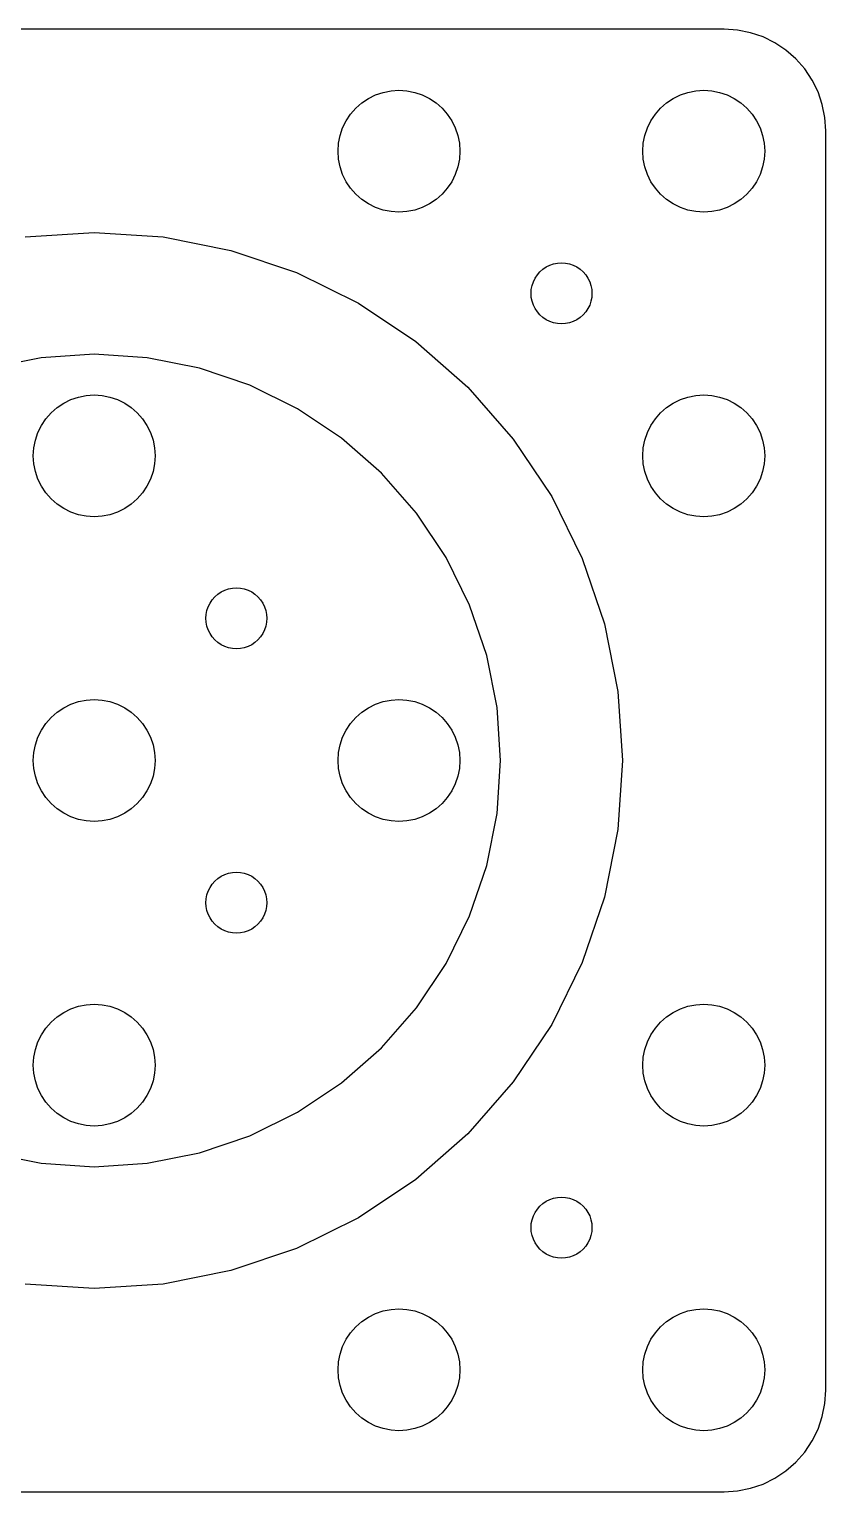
# Model space of a CAD drawing. Header units: metres. Extents: x -36 to 36, y -36 to 36.
# Drawn here: x -3.2 to 36, y -36 to 36 of the extents above; entities that cross this region are included whole.
import ezdxf

# ---------------------------------------------------------------- set-up
doc = ezdxf.new("R2010")
doc.units = ezdxf.units.M

msp = doc.modelspace()

# ---------------------------------------------------------------- linework, layer by layer
for p, q in [((31.005, 36.005), (-31.005, 36.005)), ((31.6576, 35.9622), (31.005, 36.005)), ((32.2991, 35.8346), (31.6576, 35.9622)), ((32.9184, 35.6244), (32.2991, 35.8346)), ((33.505, 35.3351), (32.9184, 35.6244)), ((34.0488, 34.9718), (33.505, 35.3351)), ((34.5405, 34.5405), (34.0488, 34.9718)), ((34.9718, 34.0488), (34.5405, 34.5405)), ((35.3351, 33.505), (34.9718, 34.0488)), ((35.6244, 32.9184), (35.3351, 33.505)), ((13.1737, 32.3801), (13.5, 32.5981)), ((13.5, 32.5981), (13.8519, 32.7716)), ((13.8519, 32.7716), (14.2235, 32.8978)), ((14.2235, 32.8978), (14.6084, 32.9743)), ((14.6084, 32.9743), (15, 33)), ((15, 33), (15.3916, 32.9743)), ((15.3916, 32.9743), (15.7764, 32.8978)), ((15.7764, 32.8978), (16.148, 32.7716)), ((16.148, 32.7716), (16.5, 32.5981)), ((16.5, 32.5981), (16.8263, 32.3801)), ((28.1737, 32.3801), (28.5, 32.5981)), ((28.5, 32.5981), (28.8519, 32.7716)), ((28.8519, 32.7716), (29.2235, 32.8978)), ((29.2235, 32.8978), (29.6084, 32.9743)), ((29.6084, 32.9743), (30, 33)), ((30, 33), (30.3916, 32.9743)), ((30.3916, 32.9743), (30.7764, 32.8978)), ((30.7764, 32.8978), (31.148, 32.7716)), ((31.148, 32.7716), (31.5, 32.5981)), ((31.5, 32.5981), (31.8263, 32.3801)), ((35.8346, 32.2991), (35.6244, 32.9184)), ((12.4019, 31.5), (12.6199, 31.8263)), ((12.6199, 31.8263), (12.8787, 32.1213)), ((12.8787, 32.1213), (13.1737, 32.3801)), ((16.8263, 32.3801), (17.1213, 32.1213)), ((17.1213, 32.1213), (17.3801, 31.8263)), ((17.3801, 31.8263), (17.5981, 31.5)), ((27.4019, 31.5), (27.6199, 31.8263)), ((27.6199, 31.8263), (27.8787, 32.1213)), ((27.8787, 32.1213), (28.1737, 32.3801)), ((31.8263, 32.3801), (32.1213, 32.1213)), ((32.1213, 32.1213), (32.3801, 31.8263)), ((32.3801, 31.8263), (32.5981, 31.5)), ((35.9622, 31.6576), (35.8346, 32.2991)), ((12.1022, 30.7764), (12.2283, 31.148)), ((12.2283, 31.148), (12.4019, 31.5)), ((17.5981, 31.5), (17.7716, 31.148)), ((17.7716, 31.148), (17.8978, 30.7764)), ((27.1022, 30.7764), (27.2283, 31.148)), ((27.2283, 31.148), (27.4019, 31.5)), ((32.5981, 31.5), (32.7716, 31.148)), ((32.7716, 31.148), (32.8978, 30.7764)), ((36.005, 31.005), (35.9622, 31.6576)), ((36.005, -31.005), (36.005, 31.005)), ((12, 30), (12.0257, 30.3916)), ((12.0257, 30.3916), (12.1022, 30.7764)), ((17.8978, 30.7764), (17.9743, 30.3916)), ((17.9743, 30.3916), (18, 30)), ((27, 30), (27.0257, 30.3916)), ((27.0257, 30.3916), (27.1022, 30.7764)), ((32.8978, 30.7764), (32.9743, 30.3916)), ((32.9743, 30.3916), (33, 30)), ((12.0257, 29.6084), (12, 30)), ((12.1022, 29.2235), (12.0257, 29.6084)), ((17.9743, 29.6084), (17.8978, 29.2235)), ((18, 30), (17.9743, 29.6084)), ((27.0257, 29.6084), (27, 30)), ((27.1022, 29.2235), (27.0257, 29.6084)), ((32.9743, 29.6084), (32.8978, 29.2235)), ((33, 30), (32.9743, 29.6084)), ((12.2283, 28.8519), (12.1022, 29.2235)), ((12.4019, 28.5), (12.2283, 28.8519)), ((17.7716, 28.8519), (17.5981, 28.5)), ((17.8978, 29.2235), (17.7716, 28.8519)), ((27.2283, 28.8519), (27.1022, 29.2235)), ((27.4019, 28.5), (27.2283, 28.8519)), ((32.7716, 28.8519), (32.5981, 28.5)), ((32.8978, 29.2235), (32.7716, 28.8519)), ((12.6199, 28.1737), (12.4019, 28.5)), ((12.8787, 27.8787), (12.6199, 28.1737)), ((17.3801, 28.1737), (17.1213, 27.8787)), ((17.5981, 28.5), (17.3801, 28.1737)), ((27.6199, 28.1737), (27.4019, 28.5)), ((27.8787, 27.8787), (27.6199, 28.1737)), ((32.3801, 28.1737), (32.1213, 27.8787)), ((32.5981, 28.5), (32.3801, 28.1737)), ((13.1737, 27.6199), (12.8787, 27.8787)), ((13.5, 27.4019), (13.1737, 27.6199)), ((13.8519, 27.2283), (13.5, 27.4019)), ((16.5, 27.4019), (16.148, 27.2283)), ((16.8263, 27.6199), (16.5, 27.4019)), ((17.1213, 27.8787), (16.8263, 27.6199)), ((28.1737, 27.6199), (27.8787, 27.8787)), ((28.5, 27.4019), (28.1737, 27.6199)), ((28.8519, 27.2283), (28.5, 27.4019)), ((31.5, 27.4019), (31.148, 27.2283)), ((31.8263, 27.6199), (31.5, 27.4019)), ((32.1213, 27.8787), (31.8263, 27.6199)), ((14.2235, 27.1022), (13.8519, 27.2283)), ((14.6084, 27.0257), (14.2235, 27.1022)), ((15, 27), (14.6084, 27.0257)), ((15.3916, 27.0257), (15, 27)), ((15.7764, 27.1022), (15.3916, 27.0257)), ((16.148, 27.2283), (15.7764, 27.1022)), ((29.2235, 27.1022), (28.8519, 27.2283)), ((29.6084, 27.0257), (29.2235, 27.1022)), ((30, 27), (29.6084, 27.0257)), ((30.3916, 27.0257), (30, 27)), ((30.7764, 27.1022), (30.3916, 27.0257)), ((31.148, 27.2283), (30.7764, 27.1022)), ((-3.39368, 25.7776), (0, 26)), ((0, 26), (3.39368, 25.7776)), ((3.39368, 25.7776), (6.72929, 25.1141)), ((6.72929, 25.1141), (9.94977, 24.0209)), ((22.6118, 24.4489), (22.8042, 24.4872)), ((22.8042, 24.4872), (23, 24.5)), ((23, 24.5), (23.1958, 24.4872)), ((23.1958, 24.4872), (23.3882, 24.4489)), ((9.94977, 24.0209), (13, 22.5166)), ((21.701, 23.75), (21.81, 23.9131)), ((21.81, 23.9131), (21.9393, 24.0607)), ((21.9393, 24.0607), (22.0869, 24.19)), ((22.0869, 24.19), (22.25, 24.299)), ((22.25, 24.299), (22.426, 24.3858)), ((22.426, 24.3858), (22.6118, 24.4489)), ((23.3882, 24.4489), (23.574, 24.3858)), ((23.574, 24.3858), (23.75, 24.299)), ((23.75, 24.299), (23.9131, 24.19)), ((23.9131, 24.19), (24.0607, 24.0607)), ((24.0607, 24.0607), (24.19, 23.9131)), ((24.19, 23.9131), (24.299, 23.75)), ((21.5, 23), (21.5128, 23.1958)), ((21.5128, 23.1958), (21.5511, 23.3882)), ((21.5511, 23.3882), (21.6142, 23.574)), ((21.6142, 23.574), (21.701, 23.75)), ((24.299, 23.75), (24.3858, 23.574)), ((24.3858, 23.574), (24.4489, 23.3882)), ((24.4489, 23.3882), (24.4872, 23.1958)), ((24.4872, 23.1958), (24.5, 23)), ((13, 22.5166), (15.8278, 20.6272)), ((21.5128, 22.8042), (21.5, 23)), ((21.5511, 22.6118), (21.5128, 22.8042)), ((21.6142, 22.426), (21.5511, 22.6118)), ((21.701, 22.25), (21.6142, 22.426)), ((24.3858, 22.426), (24.299, 22.25)), ((24.4489, 22.6118), (24.3858, 22.426)), ((24.4872, 22.8042), (24.4489, 22.6118)), ((24.5, 23), (24.4872, 22.8042)), ((21.81, 22.0869), (21.701, 22.25)), ((21.9393, 21.9393), (21.81, 22.0869)), ((22.0869, 21.81), (21.9393, 21.9393)), ((22.25, 21.701), (22.0869, 21.81)), ((22.426, 21.6142), (22.25, 21.701)), ((22.6118, 21.5511), (22.426, 21.6142)), ((23.574, 21.6142), (23.3882, 21.5511)), ((23.75, 21.701), (23.574, 21.6142)), ((23.9131, 21.81), (23.75, 21.701)), ((24.0607, 21.9393), (23.9131, 21.81)), ((24.19, 22.0869), (24.0607, 21.9393)), ((24.299, 22.25), (24.19, 22.0869)), ((22.8042, 21.5128), (22.6118, 21.5511)), ((23, 21.5), (22.8042, 21.5128)), ((23.1958, 21.5128), (23, 21.5)), ((23.3882, 21.5511), (23.1958, 21.5128)), ((15.8278, 20.6272), (18.3848, 18.3848)), ((-2.61052, 19.8289), (-5.17638, 19.3185)), ((0, 20), (-2.61052, 19.8289)), ((2.61052, 19.8289), (0, 20)), ((5.17638, 19.3185), (2.61052, 19.8289)), ((7.65366, 18.4776), (5.17638, 19.3185)), ((10, 17.3205), (7.65366, 18.4776)), ((18.3848, 18.3848), (20.6272, 15.8278)), ((-2.12131, 17.1213), (-1.82628, 17.3801)), ((-1.82628, 17.3801), (-1.5, 17.5981)), ((-1.5, 17.5981), (-1.14804, 17.7716)), ((-1.14804, 17.7716), (-0.77644, 17.8978)), ((-0.77644, 17.8978), (-0.39157, 17.9743)), ((-0.39157, 17.9743), (0, 18)), ((0, 18), (0.39157, 17.9743)), ((0.39157, 17.9743), (0.77644, 17.8978)), ((0.77644, 17.8978), (1.14804, 17.7716)), ((1.14804, 17.7716), (1.5, 17.5981)), ((1.5, 17.5981), (1.82628, 17.3801)), ((1.82628, 17.3801), (2.12131, 17.1213)), ((12.1752, 15.8671), (10, 17.3205)), ((27.8787, 17.1213), (28.1737, 17.3801)), ((28.1737, 17.3801), (28.5, 17.5981)), ((28.5, 17.5981), (28.8519, 17.7716)), ((28.8519, 17.7716), (29.2235, 17.8978)), ((29.2235, 17.8978), (29.6084, 17.9743)), ((29.6084, 17.9743), (30, 18)), ((30, 18), (30.3916, 17.9743)), ((30.3916, 17.9743), (30.7764, 17.8978)), ((30.7764, 17.8978), (31.148, 17.7716)), ((31.148, 17.7716), (31.5, 17.5981)), ((31.5, 17.5981), (31.8263, 17.3801)), ((31.8263, 17.3801), (32.1213, 17.1213)), ((-2.59807, 16.5), (-2.38005, 16.8263)), ((-2.38005, 16.8263), (-2.12131, 17.1213)), ((2.12131, 17.1213), (2.38005, 16.8263)), ((2.38005, 16.8263), (2.59807, 16.5)), ((27.4019, 16.5), (27.6199, 16.8263)), ((27.6199, 16.8263), (27.8787, 17.1213)), ((32.1213, 17.1213), (32.3801, 16.8263)), ((32.3801, 16.8263), (32.5981, 16.5)), ((-2.89777, 15.7764), (-2.77164, 16.148)), ((-2.77164, 16.148), (-2.59807, 16.5)), ((2.59807, 16.5), (2.77164, 16.148)), ((2.77164, 16.148), (2.89777, 15.7764)), ((14.1421, 14.1421), (12.1752, 15.8671)), ((27.1022, 15.7764), (27.2283, 16.148)), ((27.2283, 16.148), (27.4019, 16.5)), ((32.5981, 16.5), (32.7716, 16.148)), ((32.7716, 16.148), (32.8978, 15.7764)), ((-3, 15), (-2.97432, 15.3916)), ((-2.97432, 15.3916), (-2.89777, 15.7764)), ((2.89777, 15.7764), (2.97432, 15.3916)), ((2.97432, 15.3916), (3, 15)), ((20.6272, 15.8278), (22.5166, 13)), ((27, 15), (27.0257, 15.3916)), ((27.0257, 15.3916), (27.1022, 15.7764)), ((32.8978, 15.7764), (32.9743, 15.3916)), ((32.9743, 15.3916), (33, 15)), ((-2.97432, 14.6084), (-3, 15)), ((-2.89777, 14.2235), (-2.97432, 14.6084)), ((2.97432, 14.6084), (2.89777, 14.2235)), ((3, 15), (2.97432, 14.6084)), ((27.0257, 14.6084), (27, 15)), ((27.1022, 14.2235), (27.0257, 14.6084)), ((32.9743, 14.6084), (32.8978, 14.2235)), ((33, 15), (32.9743, 14.6084)), ((-2.77164, 13.8519), (-2.89777, 14.2235)), ((-2.59807, 13.5), (-2.77164, 13.8519)), ((2.77164, 13.8519), (2.59807, 13.5)), ((2.89777, 14.2235), (2.77164, 13.8519)), ((15.8671, 12.1752), (14.1421, 14.1421)), ((27.2283, 13.8519), (27.1022, 14.2235)), ((27.4019, 13.5), (27.2283, 13.8519)), ((32.7716, 13.8519), (32.5981, 13.5)), ((32.8978, 14.2235), (32.7716, 13.8519)), ((-2.38005, 13.1737), (-2.59807, 13.5)), ((-2.12131, 12.8787), (-2.38005, 13.1737)), ((2.38005, 13.1737), (2.12131, 12.8787)), ((2.59807, 13.5), (2.38005, 13.1737)), ((22.5166, 13), (24.0209, 9.94977)), ((27.6199, 13.1737), (27.4019, 13.5)), ((27.8787, 12.8787), (27.6199, 13.1737)), ((32.3801, 13.1737), (32.1213, 12.8787)), ((32.5981, 13.5), (32.3801, 13.1737)), ((-1.82628, 12.6199), (-2.12131, 12.8787)), ((-1.5, 12.4019), (-1.82628, 12.6199)), ((-1.14804, 12.2283), (-1.5, 12.4019)), ((1.5, 12.4019), (1.14804, 12.2283)), ((1.82628, 12.6199), (1.5, 12.4019)), ((2.12131, 12.8787), (1.82628, 12.6199)), ((28.1737, 12.6199), (27.8787, 12.8787)), ((28.5, 12.4019), (28.1737, 12.6199)), ((28.8519, 12.2283), (28.5, 12.4019)), ((31.5, 12.4019), (31.148, 12.2283)), ((31.8263, 12.6199), (31.5, 12.4019)), ((32.1213, 12.8787), (31.8263, 12.6199)), ((-0.77644, 12.1022), (-1.14804, 12.2283)), ((-0.39157, 12.0257), (-0.77644, 12.1022)), ((0, 12), (-0.39157, 12.0257)), ((0.39157, 12.0257), (0, 12)), ((0.77644, 12.1022), (0.39157, 12.0257)), ((1.14804, 12.2283), (0.77644, 12.1022)), ((17.3205, 10), (15.8671, 12.1752)), ((29.2235, 12.1022), (28.8519, 12.2283)), ((29.6084, 12.0257), (29.2235, 12.1022)), ((30, 12), (29.6084, 12.0257)), ((30.3916, 12.0257), (30, 12)), ((30.7764, 12.1022), (30.3916, 12.0257)), ((31.148, 12.2283), (30.7764, 12.1022)), ((18.4776, 7.65366), (17.3205, 10)), ((24.0209, 9.94977), (25.1141, 6.72929)), ((5.80997, 7.91313), (5.93933, 8.06065)), ((5.93933, 8.06065), (6.08685, 8.19002)), ((6.08685, 8.19002), (6.25, 8.29903)), ((6.25, 8.29903), (6.42596, 8.38582)), ((6.42596, 8.38582), (6.61177, 8.44888)), ((6.61177, 8.44888), (6.8042, 8.48715)), ((6.8042, 8.48715), (7, 8.5)), ((7, 8.5), (7.19579, 8.48715)), ((7.19579, 8.48715), (7.38821, 8.44888)), ((7.38821, 8.44888), (7.57402, 8.38582)), ((7.57402, 8.38582), (7.75, 8.29903)), ((7.75, 8.29903), (7.91313, 8.19002)), ((7.91313, 8.19002), (8.06065, 8.06065)), ((8.06065, 8.06065), (8.19002, 7.91313)), ((5.51283, 7.19579), (5.5511, 7.38821)), ((5.5511, 7.38821), (5.61417, 7.57402)), ((5.61417, 7.57402), (5.70096, 7.75)), ((5.70096, 7.75), (5.80997, 7.91313)), ((8.19002, 7.91313), (8.29903, 7.75)), ((8.29903, 7.75), (8.38582, 7.57402)), ((8.38582, 7.57402), (8.44888, 7.38821)), ((8.44888, 7.38821), (8.48715, 7.19579)), ((19.3185, 5.17638), (18.4776, 7.65366)), ((5.5, 7), (5.51283, 7.19579)), ((5.51283, 6.8042), (5.5, 7)), ((5.5511, 6.61177), (5.51283, 6.8042)), ((5.61417, 6.42596), (5.5511, 6.61177)), ((8.44888, 6.61177), (8.38582, 6.42596)), ((8.48715, 6.8042), (8.44888, 6.61177)), ((8.48715, 7.19579), (8.5, 7)), ((8.5, 7), (8.48715, 6.8042)), ((25.1141, 6.72929), (25.7776, 3.39368)), ((5.70096, 6.25), (5.61417, 6.42596)), ((5.80997, 6.08685), (5.70096, 6.25)), ((5.93933, 5.93933), (5.80997, 6.08685)), ((6.08685, 5.80997), (5.93933, 5.93933)), ((6.25, 5.70096), (6.08685, 5.80997)), ((7.91313, 5.80997), (7.75, 5.70096)), ((8.06065, 5.93933), (7.91313, 5.80997)), ((8.19002, 6.08685), (8.06065, 5.93933)), ((8.29903, 6.25), (8.19002, 6.08685)), ((8.38582, 6.42596), (8.29903, 6.25)), ((6.42596, 5.61417), (6.25, 5.70096)), ((6.61177, 5.5511), (6.42596, 5.61417)), ((6.8042, 5.51283), (6.61177, 5.5511)), ((7, 5.5), (6.8042, 5.51283)), ((7.19579, 5.51283), (7, 5.5)), ((7.38821, 5.5511), (7.19579, 5.51283)), ((7.57402, 5.61417), (7.38821, 5.5511)), ((7.75, 5.70096), (7.57402, 5.61417)), ((19.8289, 2.61052), (19.3185, 5.17638)), ((-1.14804, 2.77164), (-0.77644, 2.89777)), ((-0.77644, 2.89777), (-0.39157, 2.97432)), ((-0.39157, 2.97432), (0, 3)), ((0, 3), (0.39157, 2.97432)), ((0.39157, 2.97432), (0.77644, 2.89777)), ((0.77644, 2.89777), (1.14804, 2.77164)), ((13.8519, 2.77164), (14.2235, 2.89777)), ((14.2235, 2.89777), (14.6084, 2.97432)), ((14.6084, 2.97432), (15, 3)), ((15, 3), (15.3916, 2.97432)), ((15.3916, 2.97432), (15.7764, 2.89777)), ((15.7764, 2.89777), (16.148, 2.77164)), ((25.7776, 3.39368), (26, 0)), ((-2.12131, 2.12131), (-1.82628, 2.38005)), ((-1.82628, 2.38005), (-1.5, 2.59807)), ((-1.5, 2.59807), (-1.14804, 2.77164)), ((1.14804, 2.77164), (1.5, 2.59807)), ((1.5, 2.59807), (1.82628, 2.38005)), ((1.82628, 2.38005), (2.12131, 2.12131)), ((12.8787, 2.12131), (13.1737, 2.38005)), ((13.1737, 2.38005), (13.5, 2.59807)), ((13.5, 2.59807), (13.8519, 2.77164)), ((16.148, 2.77164), (16.5, 2.59807)), ((16.5, 2.59807), (16.8263, 2.38005)), ((16.8263, 2.38005), (17.1213, 2.12131)), ((20, 0), (19.8289, 2.61052)), ((-2.77164, 1.14804), (-2.59807, 1.5)), ((-2.59807, 1.5), (-2.38005, 1.82628)), ((-2.38005, 1.82628), (-2.12131, 2.12131)), ((2.12131, 2.12131), (2.38005, 1.82628)), ((2.38005, 1.82628), (2.59807, 1.5)), ((2.59807, 1.5), (2.77164, 1.14804)), ((12.2283, 1.14804), (12.4019, 1.5)), ((12.4019, 1.5), (12.6199, 1.82628)), ((12.6199, 1.82628), (12.8787, 2.12131)), ((17.1213, 2.12131), (17.3801, 1.82628)), ((17.3801, 1.82628), (17.5981, 1.5)), ((17.5981, 1.5), (17.7716, 1.14804)), ((-2.97432, 0.39157), (-2.89777, 0.77644)), ((-2.89777, 0.77644), (-2.77164, 1.14804)), ((2.77164, 1.14804), (2.89777, 0.77644)), ((2.89777, 0.77644), (2.97432, 0.39157)), ((12.0257, 0.39157), (12.1022, 0.77644)), ((12.1022, 0.77644), (12.2283, 1.14804)), ((17.7716, 1.14804), (17.8978, 0.77644)), ((17.8978, 0.77644), (17.9743, 0.39157)), ((-3, 0), (-2.97432, 0.39157)), ((-2.97432, -0.39157), (-3, 0)), ((2.97432, 0.39157), (3, 0)), ((3, 0), (2.97432, -0.39157)), ((12, 0), (12.0257, 0.39157)), ((12.0257, -0.39157), (12, 0)), ((17.9743, 0.39157), (18, 0)), ((18, 0), (17.9743, -0.39157)), ((19.8289, -2.61052), (20, 0)), ((26, 0), (25.7776, -3.39368)), ((-2.89777, -0.77644), (-2.97432, -0.39157)), ((2.97432, -0.39157), (2.89777, -0.77644)), ((12.1022, -0.77644), (12.0257, -0.39157)), ((17.9743, -0.39157), (17.8978, -0.77644)), ((-2.77164, -1.14804), (-2.89777, -0.77644)), ((-2.59807, -1.5), (-2.77164, -1.14804)), ((2.77164, -1.14804), (2.59807, -1.5)), ((2.89777, -0.77644), (2.77164, -1.14804)), ((12.2283, -1.14804), (12.1022, -0.77644)), ((12.4019, -1.5), (12.2283, -1.14804)), ((17.7716, -1.14804), (17.5981, -1.5)), ((17.8978, -0.77644), (17.7716, -1.14804)), ((-2.38005, -1.82628), (-2.59807, -1.5)), ((-2.12131, -2.12131), (-2.38005, -1.82628)), ((-1.82628, -2.38005), (-2.12131, -2.12131)), ((2.12131, -2.12131), (1.82628, -2.38005)), ((2.38005, -1.82628), (2.12131, -2.12131)), ((2.59807, -1.5), (2.38005, -1.82628)), ((12.6199, -1.82628), (12.4019, -1.5)), ((12.8787, -2.12131), (12.6199, -1.82628)), ((13.1737, -2.38005), (12.8787, -2.12131)), ((17.1213, -2.12131), (16.8263, -2.38005)), ((17.3801, -1.82628), (17.1213, -2.12131)), ((17.5981, -1.5), (17.3801, -1.82628)), ((-1.5, -2.59807), (-1.82628, -2.38005)), ((-1.14804, -2.77164), (-1.5, -2.59807)), ((-0.77644, -2.89777), (-1.14804, -2.77164)), ((1.14804, -2.77164), (0.77644, -2.89777)), ((1.5, -2.59807), (1.14804, -2.77164)), ((1.82628, -2.38005), (1.5, -2.59807)), ((13.5, -2.59807), (13.1737, -2.38005)), ((13.8519, -2.77164), (13.5, -2.59807)), ((14.2235, -2.89777), (13.8519, -2.77164)), ((16.148, -2.77164), (15.7764, -2.89777)), ((16.5, -2.59807), (16.148, -2.77164)), ((16.8263, -2.38005), (16.5, -2.59807)), ((19.3185, -5.17638), (19.8289, -2.61052)), ((-0.39157, -2.97432), (-0.77644, -2.89777)), ((0, -3), (-0.39157, -2.97432)), ((0.39157, -2.97432), (0, -3)), ((0.77644, -2.89777), (0.39157, -2.97432)), ((14.6084, -2.97432), (14.2235, -2.89777)), ((15, -3), (14.6084, -2.97432)), ((15.3916, -2.97432), (15, -3)), ((15.7764, -2.89777), (15.3916, -2.97432)), ((25.7776, -3.39368), (25.1141, -6.72929)), ((6.08685, -5.80997), (6.25, -5.70096)), ((6.25, -5.70096), (6.42596, -5.61417)), ((6.42596, -5.61417), (6.61177, -5.5511)), ((6.61177, -5.5511), (6.8042, -5.51283)), ((6.8042, -5.51283), (7, -5.5)), ((7, -5.5), (7.19579, -5.51283)), ((7.19579, -5.51283), (7.38821, -5.5511)), ((7.38821, -5.5511), (7.57402, -5.61417)), ((7.57402, -5.61417), (7.75, -5.70096)), ((7.75, -5.70096), (7.91313, -5.80997)), ((18.4776, -7.65366), (19.3185, -5.17638)), ((5.5511, -6.61177), (5.61417, -6.42596)), ((5.61417, -6.42596), (5.70096, -6.25)), ((5.70096, -6.25), (5.80997, -6.08685)), ((5.80997, -6.08685), (5.93933, -5.93933)), ((5.93933, -5.93933), (6.08685, -5.80997)), ((7.91313, -5.80997), (8.06065, -5.93933)), ((8.06065, -5.93933), (8.19002, -6.08685)), ((8.19002, -6.08685), (8.29903, -6.25)), ((8.29903, -6.25), (8.38582, -6.42596)), ((8.38582, -6.42596), (8.44888, -6.61177)), ((5.5, -7), (5.51283, -6.8042)), ((5.51283, -7.19579), (5.5, -7)), ((5.51283, -6.8042), (5.5511, -6.61177)), ((5.5511, -7.38821), (5.51283, -7.19579)), ((8.44888, -6.61177), (8.48715, -6.8042)), ((8.48715, -7.19579), (8.44888, -7.38821)), ((8.48715, -6.8042), (8.5, -7)), ((8.5, -7), (8.48715, -7.19579)), ((25.1141, -6.72929), (24.0209, -9.94977)), ((5.61417, -7.57402), (5.5511, -7.38821)), ((5.70096, -7.75), (5.61417, -7.57402)), ((5.80997, -7.91313), (5.70096, -7.75)), ((5.93933, -8.06065), (5.80997, -7.91313)), ((8.19002, -7.91313), (8.06065, -8.06065)), ((8.29903, -7.75), (8.19002, -7.91313)), ((8.38582, -7.57402), (8.29903, -7.75)), ((8.44888, -7.38821), (8.38582, -7.57402)), ((17.3205, -10), (18.4776, -7.65366)), ((6.08685, -8.19002), (5.93933, -8.06065)), ((6.25, -8.29903), (6.08685, -8.19002)), ((6.42596, -8.38582), (6.25, -8.29903)), ((6.61177, -8.44888), (6.42596, -8.38582)), ((6.8042, -8.48715), (6.61177, -8.44888)), ((7, -8.5), (6.8042, -8.48715)), ((7.19579, -8.48715), (7, -8.5)), ((7.38821, -8.44888), (7.19579, -8.48715)), ((7.57402, -8.38582), (7.38821, -8.44888)), ((7.75, -8.29903), (7.57402, -8.38582)), ((7.91313, -8.19002), (7.75, -8.29903)), ((8.06065, -8.06065), (7.91313, -8.19002)), ((15.8671, -12.1752), (17.3205, -10)), ((24.0209, -9.94977), (22.5166, -13)), ((-1.5, -12.4019), (-1.14804, -12.2283)), ((-1.14804, -12.2283), (-0.77644, -12.1022)), ((-0.77644, -12.1022), (-0.39157, -12.0257)), ((-0.39157, -12.0257), (0, -12)), ((0, -12), (0.39157, -12.0257)), ((0.39157, -12.0257), (0.77644, -12.1022)), ((0.77644, -12.1022), (1.14804, -12.2283)), ((1.14804, -12.2283), (1.5, -12.4019)), ((14.1421, -14.1421), (15.8671, -12.1752)), ((28.5, -12.4019), (28.8519, -12.2283)), ((28.8519, -12.2283), (29.2235, -12.1022)), ((29.2235, -12.1022), (29.6084, -12.0257)), ((29.6084, -12.0257), (30, -12)), ((30, -12), (30.3916, -12.0257)), ((30.3916, -12.0257), (30.7764, -12.1022)), ((30.7764, -12.1022), (31.148, -12.2283)), ((31.148, -12.2283), (31.5, -12.4019)), ((-2.38005, -13.1737), (-2.12131, -12.8787)), ((-2.12131, -12.8787), (-1.82628, -12.6199)), ((-1.82628, -12.6199), (-1.5, -12.4019)), ((1.5, -12.4019), (1.82628, -12.6199)), ((1.82628, -12.6199), (2.12131, -12.8787)), ((2.12131, -12.8787), (2.38005, -13.1737)), ((27.6199, -13.1737), (27.8787, -12.8787)), ((27.8787, -12.8787), (28.1737, -12.6199)), ((28.1737, -12.6199), (28.5, -12.4019)), ((31.5, -12.4019), (31.8263, -12.6199)), ((31.8263, -12.6199), (32.1213, -12.8787)), ((32.1213, -12.8787), (32.3801, -13.1737)), ((-2.77164, -13.8519), (-2.59807, -13.5)), ((-2.59807, -13.5), (-2.38005, -13.1737)), ((2.38005, -13.1737), (2.59807, -13.5)), ((2.59807, -13.5), (2.77164, -13.8519)), ((22.5166, -13), (20.6272, -15.8278)), ((27.2283, -13.8519), (27.4019, -13.5)), ((27.4019, -13.5), (27.6199, -13.1737)), ((32.3801, -13.1737), (32.5981, -13.5)), ((32.5981, -13.5), (32.7716, -13.8519)), ((-2.97432, -14.6084), (-2.89777, -14.2235)), ((-2.89777, -14.2235), (-2.77164, -13.8519)), ((2.77164, -13.8519), (2.89777, -14.2235)), ((2.89777, -14.2235), (2.97432, -14.6084)), ((12.1752, -15.8671), (14.1421, -14.1421)), ((27.0257, -14.6084), (27.1022, -14.2235)), ((27.1022, -14.2235), (27.2283, -13.8519)), ((32.7716, -13.8519), (32.8978, -14.2235)), ((32.8978, -14.2235), (32.9743, -14.6084)), ((-3, -15), (-2.97432, -14.6084)), ((-2.97432, -15.3916), (-3, -15)), ((2.97432, -14.6084), (3, -15)), ((3, -15), (2.97432, -15.3916)), ((27, -15), (27.0257, -14.6084)), ((27.0257, -15.3916), (27, -15)), ((32.9743, -14.6084), (33, -15)), ((33, -15), (32.9743, -15.3916)), ((-2.89777, -15.7764), (-2.97432, -15.3916)), ((-2.77164, -16.148), (-2.89777, -15.7764)), ((2.89777, -15.7764), (2.77164, -16.148)), ((2.97432, -15.3916), (2.89777, -15.7764)), ((20.6272, -15.8278), (18.3848, -18.3848)), ((27.1022, -15.7764), (27.0257, -15.3916)), ((27.2283, -16.148), (27.1022, -15.7764)), ((32.8978, -15.7764), (32.7716, -16.148)), ((32.9743, -15.3916), (32.8978, -15.7764)), ((-2.59807, -16.5), (-2.77164, -16.148)), ((-2.38005, -16.8263), (-2.59807, -16.5)), ((2.59807, -16.5), (2.38005, -16.8263)), ((2.77164, -16.148), (2.59807, -16.5)), ((10, -17.3205), (12.1752, -15.8671)), ((27.4019, -16.5), (27.2283, -16.148)), ((27.6199, -16.8263), (27.4019, -16.5)), ((32.5981, -16.5), (32.3801, -16.8263)), ((32.7716, -16.148), (32.5981, -16.5)), ((-2.12131, -17.1213), (-2.38005, -16.8263)), ((-1.82628, -17.3801), (-2.12131, -17.1213)), ((2.12131, -17.1213), (1.82628, -17.3801)), ((2.38005, -16.8263), (2.12131, -17.1213)), ((27.8787, -17.1213), (27.6199, -16.8263)), ((28.1737, -17.3801), (27.8787, -17.1213)), ((32.1213, -17.1213), (31.8263, -17.3801)), ((32.3801, -16.8263), (32.1213, -17.1213)), ((-1.5, -17.5981), (-1.82628, -17.3801)), ((-1.14804, -17.7716), (-1.5, -17.5981)), ((-0.77644, -17.8978), (-1.14804, -17.7716)), ((-0.39157, -17.9743), (-0.77644, -17.8978)), ((0, -18), (-0.39157, -17.9743)), ((0.39157, -17.9743), (0, -18)), ((0.77644, -17.8978), (0.39157, -17.9743)), ((1.14804, -17.7716), (0.77644, -17.8978)), ((1.5, -17.5981), (1.14804, -17.7716)), ((1.82628, -17.3801), (1.5, -17.5981)), ((7.65366, -18.4776), (10, -17.3205)), ((28.5, -17.5981), (28.1737, -17.3801)), ((28.8519, -17.7716), (28.5, -17.5981)), ((29.2235, -17.8978), (28.8519, -17.7716)), ((29.6084, -17.9743), (29.2235, -17.8978)), ((30, -18), (29.6084, -17.9743)), ((30.3916, -17.9743), (30, -18)), ((30.7764, -17.8978), (30.3916, -17.9743)), ((31.148, -17.7716), (30.7764, -17.8978)), ((31.5, -17.5981), (31.148, -17.7716)), ((31.8263, -17.3801), (31.5, -17.5981)), ((5.17638, -19.3185), (7.65366, -18.4776)), ((18.3848, -18.3848), (15.8278, -20.6272)), ((-5.17638, -19.3185), (-2.61052, -19.8289)), ((2.61052, -19.8289), (5.17638, -19.3185)), ((-2.61052, -19.8289), (0, -20)), ((0, -20), (2.61052, -19.8289)), ((15.8278, -20.6272), (13, -22.5166)), ((22.426, -21.6142), (22.6118, -21.5511)), ((22.6118, -21.5511), (22.8042, -21.5128)), ((22.8042, -21.5128), (23, -21.5)), ((23, -21.5), (23.1958, -21.5128)), ((23.1958, -21.5128), (23.3882, -21.5511)), ((23.3882, -21.5511), (23.574, -21.6142)), ((21.6142, -22.426), (21.701, -22.25)), ((21.701, -22.25), (21.81, -22.0869)), ((21.81, -22.0869), (21.9393, -21.9393)), ((21.9393, -21.9393), (22.0869, -21.81)), ((22.0869, -21.81), (22.25, -21.701)), ((22.25, -21.701), (22.426, -21.6142)), ((23.574, -21.6142), (23.75, -21.701)), ((23.75, -21.701), (23.9131, -21.81)), ((23.9131, -21.81), (24.0607, -21.9393)), ((24.0607, -21.9393), (24.19, -22.0869)), ((24.19, -22.0869), (24.299, -22.25)), ((24.299, -22.25), (24.3858, -22.426)), ((13, -22.5166), (9.94977, -24.0209)), ((21.5, -23), (21.5128, -22.8042)), ((21.5128, -23.1958), (21.5, -23)), ((21.5128, -22.8042), (21.5511, -22.6118)), ((21.5511, -22.6118), (21.6142, -22.426)), ((24.3858, -22.426), (24.4489, -22.6118)), ((24.4489, -22.6118), (24.4872, -22.8042)), ((24.4872, -22.8042), (24.5, -23)), ((24.5, -23), (24.4872, -23.1958)), ((21.5511, -23.3882), (21.5128, -23.1958)), ((21.6142, -23.574), (21.5511, -23.3882)), ((21.701, -23.75), (21.6142, -23.574)), ((21.81, -23.9131), (21.701, -23.75)), ((24.299, -23.75), (24.19, -23.9131)), ((24.3858, -23.574), (24.299, -23.75)), ((24.4489, -23.3882), (24.3858, -23.574)), ((24.4872, -23.1958), (24.4489, -23.3882)), ((9.94977, -24.0209), (6.72929, -25.1141)), ((21.9393, -24.0607), (21.81, -23.9131)), ((22.0869, -24.19), (21.9393, -24.0607)), ((22.25, -24.299), (22.0869, -24.19)), ((22.426, -24.3858), (22.25, -24.299)), ((22.6118, -24.4489), (22.426, -24.3858)), ((22.8042, -24.4872), (22.6118, -24.4489)), ((23.3882, -24.4489), (23.1958, -24.4872)), ((23.574, -24.3858), (23.3882, -24.4489)), ((23.75, -24.299), (23.574, -24.3858)), ((23.9131, -24.19), (23.75, -24.299)), ((24.0607, -24.0607), (23.9131, -24.19)), ((24.19, -23.9131), (24.0607, -24.0607)), ((6.72929, -25.1141), (3.39368, -25.7776)), ((23, -24.5), (22.8042, -24.4872)), ((23.1958, -24.4872), (23, -24.5)), ((0, -26), (-3.39368, -25.7776)), ((3.39368, -25.7776), (0, -26)), ((13.5, -27.4019), (13.8519, -27.2283)), ((13.8519, -27.2283), (14.2235, -27.1022)), ((14.2235, -27.1022), (14.6084, -27.0257)), ((14.6084, -27.0257), (15, -27)), ((15, -27), (15.3916, -27.0257)), ((15.3916, -27.0257), (15.7764, -27.1022)), ((15.7764, -27.1022), (16.148, -27.2283)), ((16.148, -27.2283), (16.5, -27.4019)), ((28.5, -27.4019), (28.8519, -27.2283)), ((28.8519, -27.2283), (29.2235, -27.1022)), ((29.2235, -27.1022), (29.6084, -27.0257)), ((29.6084, -27.0257), (30, -27)), ((30, -27), (30.3916, -27.0257)), ((30.3916, -27.0257), (30.7764, -27.1022)), ((30.7764, -27.1022), (31.148, -27.2283)), ((31.148, -27.2283), (31.5, -27.4019)), ((12.6199, -28.1737), (12.8787, -27.8787)), ((12.8787, -27.8787), (13.1737, -27.6199)), ((13.1737, -27.6199), (13.5, -27.4019)), ((16.5, -27.4019), (16.8263, -27.6199)), ((16.8263, -27.6199), (17.1213, -27.8787)), ((17.1213, -27.8787), (17.3801, -28.1737)), ((27.6199, -28.1737), (27.8787, -27.8787)), ((27.8787, -27.8787), (28.1737, -27.6199)), ((28.1737, -27.6199), (28.5, -27.4019)), ((31.5, -27.4019), (31.8263, -27.6199)), ((31.8263, -27.6199), (32.1213, -27.8787)), ((32.1213, -27.8787), (32.3801, -28.1737)), ((12.2283, -28.8519), (12.4019, -28.5)), ((12.4019, -28.5), (12.6199, -28.1737)), ((17.3801, -28.1737), (17.5981, -28.5)), ((17.5981, -28.5), (17.7716, -28.8519)), ((27.2283, -28.8519), (27.4019, -28.5)), ((27.4019, -28.5), (27.6199, -28.1737)), ((32.3801, -28.1737), (32.5981, -28.5)), ((32.5981, -28.5), (32.7716, -28.8519)), ((12.0257, -29.6084), (12.1022, -29.2235)), ((12.1022, -29.2235), (12.2283, -28.8519)), ((17.7716, -28.8519), (17.8978, -29.2235)), ((17.8978, -29.2235), (17.9743, -29.6084)), ((27.0257, -29.6084), (27.1022, -29.2235)), ((27.1022, -29.2235), (27.2283, -28.8519)), ((32.7716, -28.8519), (32.8978, -29.2235)), ((32.8978, -29.2235), (32.9743, -29.6084)), ((12, -30), (12.0257, -29.6084)), ((12.0257, -30.3916), (12, -30)), ((17.9743, -29.6084), (18, -30)), ((18, -30), (17.9743, -30.3916)), ((27, -30), (27.0257, -29.6084)), ((27.0257, -30.3916), (27, -30)), ((32.9743, -29.6084), (33, -30)), ((33, -30), (32.9743, -30.3916)), ((12.1022, -30.7764), (12.0257, -30.3916)), ((12.2283, -31.148), (12.1022, -30.7764)), ((17.8978, -30.7764), (17.7716, -31.148)), ((17.9743, -30.3916), (17.8978, -30.7764)), ((27.1022, -30.7764), (27.0257, -30.3916)), ((27.2283, -31.148), (27.1022, -30.7764)), ((32.8978, -30.7764), (32.7716, -31.148)), ((32.9743, -30.3916), (32.8978, -30.7764)), ((12.4019, -31.5), (12.2283, -31.148)), ((12.6199, -31.8263), (12.4019, -31.5)), ((17.5981, -31.5), (17.3801, -31.8263)), ((17.7716, -31.148), (17.5981, -31.5)), ((27.4019, -31.5), (27.2283, -31.148)), ((27.6199, -31.8263), (27.4019, -31.5)), ((32.5981, -31.5), (32.3801, -31.8263)), ((32.7716, -31.148), (32.5981, -31.5)), ((35.8346, -32.2991), (35.9622, -31.6576)), ((35.9622, -31.6576), (36.005, -31.005)), ((12.8787, -32.1213), (12.6199, -31.8263)), ((13.1737, -32.3801), (12.8787, -32.1213)), ((13.5, -32.5981), (13.1737, -32.3801)), ((16.8263, -32.3801), (16.5, -32.5981)), ((17.1213, -32.1213), (16.8263, -32.3801)), ((17.3801, -31.8263), (17.1213, -32.1213)), ((27.8787, -32.1213), (27.6199, -31.8263)), ((28.1737, -32.3801), (27.8787, -32.1213)), ((28.5, -32.5981), (28.1737, -32.3801)), ((31.8263, -32.3801), (31.5, -32.5981)), ((32.1213, -32.1213), (31.8263, -32.3801)), ((32.3801, -31.8263), (32.1213, -32.1213)), ((35.6244, -32.9184), (35.8346, -32.2991)), ((13.8519, -32.7716), (13.5, -32.5981)), ((14.2235, -32.8978), (13.8519, -32.7716)), ((14.6084, -32.9743), (14.2235, -32.8978)), ((15, -33), (14.6084, -32.9743)), ((15.3916, -32.9743), (15, -33)), ((15.7764, -32.8978), (15.3916, -32.9743)), ((16.148, -32.7716), (15.7764, -32.8978)), ((16.5, -32.5981), (16.148, -32.7716)), ((28.8519, -32.7716), (28.5, -32.5981)), ((29.2235, -32.8978), (28.8519, -32.7716)), ((29.6084, -32.9743), (29.2235, -32.8978)), ((30, -33), (29.6084, -32.9743)), ((30.3916, -32.9743), (30, -33)), ((30.7764, -32.8978), (30.3916, -32.9743)), ((31.148, -32.7716), (30.7764, -32.8978)), ((31.5, -32.5981), (31.148, -32.7716)), ((35.3351, -33.505), (35.6244, -32.9184)), ((34.9718, -34.0488), (35.3351, -33.505)), ((34.0488, -34.9718), (34.5405, -34.5405)), ((34.5405, -34.5405), (34.9718, -34.0488)), ((33.505, -35.3351), (34.0488, -34.9718)), ((-31.005, -36.005), (31.005, -36.005)), ((31.005, -36.005), (31.6576, -35.9622)), ((31.6576, -35.9622), (32.2991, -35.8346)), ((32.2991, -35.8346), (32.9184, -35.6244)), ((32.9184, -35.6244), (33.505, -35.3351))]:
    msp.add_line(p, q)

doc.saveas('drawing.dxf')
